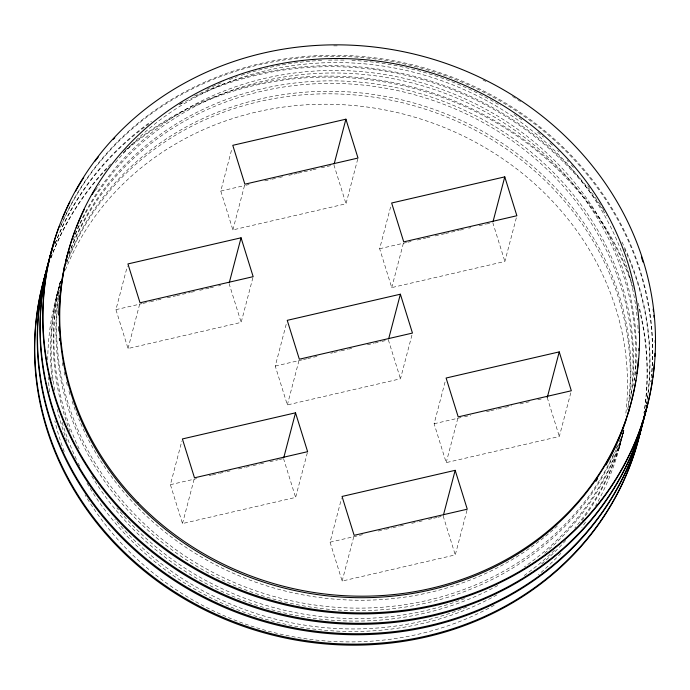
<?xml version="1.0" encoding="UTF-8"?>
<svg xmlns="http://www.w3.org/2000/svg" width="690" height="690" viewBox="0 0 690 690"><rect width="100%" height="100%" fill="white"/><g stroke="black" fill="none" stroke-linecap="round" stroke-linejoin="round"><path stroke-width="0.52" stroke-dasharray="3.45 2.59" d="M623.372 432.044L618.947 449.035L621.681 438.616M60.496 281.192L56.33 297.105L57.373 293.267M252.885 277.708L241.164 322.385L128.03 348.519L115.937 309.655L127.391 266.012M128.03 348.519L139.76 303.841M357.731 159.088L346.009 203.774L232.884 229.908L220.783 191.044L231.961 148.436M232.884 229.908L244.605 185.231M307.343 452.726L295.622 497.404L182.496 523.546L170.404 484.673L181.85 441.031M182.496 523.546L194.218 478.86M411.921 335.15L400.467 378.793L287.342 404.927L275.25 366.062L286.428 323.455M287.342 404.927L299.063 360.249M516.327 217.816L504.873 261.458L391.748 287.601L379.647 248.728L390.825 206.12M391.748 287.601L403.469 242.915M466.992 510.229L455.271 554.915L342.145 581.049L330.053 542.176L341.498 498.534M342.145 581.049L353.866 536.363M570.785 392.834L559.331 436.485L446.206 462.619L434.114 423.746L445.291 381.139M446.206 462.619L457.927 417.933M622.346 436.08L623.898 430.172M220.783 191.044L244.881 185.481M245.925 185.231L249.064 184.506M264.779 180.875L271.066 179.426M272.11 179.184L278.398 177.735M279.441 177.494L282.589 176.761M288.869 175.312L293.06 174.346M294.113 174.104L297.252 173.38M298.296 173.138L311.915 169.99M312.967 169.749L316.106 169.024M321.342 167.808L330.769 165.635M115.937 309.655L142.123 303.609M143.175 303.359L149.454 301.91M150.506 301.668L156.794 300.219M157.838 299.978L160.977 299.244M167.265 297.795L175.648 295.863M176.692 295.622L190.311 292.474M191.354 292.232L194.502 291.508M199.738 290.292L209.165 288.118M210.209 287.877L213.357 287.152M218.592 285.936L220.688 285.453M379.647 248.728L406.884 242.44M407.928 242.199L411.076 241.465M417.355 240.016L425.739 238.085M426.782 237.843L429.93 237.11M435.166 235.902L440.401 234.695M441.453 234.453L444.593 233.729M445.645 233.487L459.255 230.339M460.308 230.098L463.447 229.373M468.683 228.157L470.778 227.674M479.162 225.742L485.45 224.285M486.493 224.043L489.633 223.319M275.25 366.062L302.479 359.775M303.531 359.524L306.671 358.8M307.723 358.559L318.194 356.144M330.76 353.237L332.856 352.754M333.908 352.512L340.187 351.055M341.24 350.813L347.527 349.364M348.571 349.123L351.71 348.398M367.425 344.767L373.713 343.318M374.756 343.077L381.044 341.619M382.088 341.378L385.236 340.653M170.404 484.673L196.59 478.627M209.156 475.72L211.252 475.238M212.296 474.996L218.583 473.538M219.636 473.297L225.915 471.848M226.967 471.606L230.106 470.882M238.49 468.941L244.769 467.492M245.821 467.251L252.1 465.802M253.152 465.56L259.44 464.103M260.484 463.861L263.623 463.137M269.911 461.688L278.294 459.747M279.338 459.506L282.477 458.781M434.114 423.746L463.439 416.976M464.491 416.734L470.77 415.277M486.484 411.645L489.624 410.921M490.676 410.679L496.964 409.23M498.007 408.989L504.295 407.531M505.339 407.29L511.626 405.841M520.001 403.909L530.481 401.485M537.812 399.795L543.047 398.579M330.053 542.176L358.334 535.647M359.378 535.406L362.526 534.681M378.232 531.05L384.52 529.592M385.563 529.351L391.851 527.902M392.903 527.66L399.182 526.211M400.235 525.97L403.374 525.237M411.757 523.305L418.037 521.856M419.089 521.606L422.228 520.881M428.516 519.432L432.708 518.466M433.751 518.225L436.891 517.491M437.943 517.25L441.082 516.525M492.781 222.594L504.873 261.458M547.239 397.613L559.331 436.485M333.917 164.91L346.009 203.774M388.375 339.929L400.467 378.793M443.178 516.042L455.271 554.915M229.063 283.521L241.164 322.385M283.53 458.54L295.622 497.404M179.15 104.656A291.387 267.22 14.7 0 1 182.721 102.439M206.966 89.234A291.387 267.22 14.7 0 1 223.551 81.869M229.416 79.557A291.387 267.22 14.7 0 1 237.334 76.676M241.319 75.322A291.387 267.22 14.7 0 1 322.118 60.384M328.5 60.142A291.387 267.22 14.7 0 1 345.578 60.151M351.926 60.392A291.387 267.22 14.7 0 1 500.612 105.768M514.076 114.428A291.387 267.22 14.7 0 1 523.581 121.147M537.7 132.213A291.387 267.22 14.7 0 1 543.444 137.12M549.852 142.899A291.387 267.22 14.7 0 1 552.992 145.849M557.606 150.351A291.387 267.22 14.7 0 1 559.116 151.869M567.102 160.278A291.387 267.22 14.7 0 1 568.517 161.839M571.311 164.988A291.387 267.22 14.7 0 1 573.373 167.368M587.785 185.662A291.387 267.22 14.7 0 1 590.243 189.12M333.744 45.859A307.852 282.322 14.7 0 1 337.936 45.859M483.043 80.031A307.852 282.322 14.7 0 1 485.881 81.446M512.549 96.428A307.852 282.322 14.7 0 1 521.381 102.146M557.382 525.952A291.387 267.22 14.7 0 1 78.712 418.899M77.487 415.906A291.387 267.22 14.7 0 1 71.924 400.795M69.966 394.68A291.387 267.22 14.7 0 1 68.457 389.557M67.318 385.443A291.387 267.22 14.7 0 1 65.999 380.276M64.791 375.101A291.387 267.22 14.7 0 1 64.11 371.988M62.894 365.795A291.387 267.22 14.7 0 1 62.333 362.699M95.47 190.466A291.387 267.22 14.7 0 1 99.507 184.144M115.437 162.564A291.387 267.22 14.7 0 1 427.481 76.064A291.387 267.22 14.7 0 1 637.413 319.979M637.845 325.335A291.387 267.22 14.7 0 1 638.259 332.856M61.091 225.078A307.852 282.322 14.7 0 1 415.829 65.61A307.852 282.322 14.7 0 1 651.653 375.524M651.231 379.733A307.852 282.322 14.7 0 1 650.998 381.82M617.162 446.154A291.387 267.22 14.7 0 1 615.911 449.078M613.738 453.908A291.387 267.22 14.7 0 1 269.316 595.142A291.387 267.22 14.7 0 1 59.487 290.205M75.02 234.376A291.387 267.22 14.7 0 1 413.621 80.635A291.387 267.22 14.7 0 1 634.671 379.862M60.401 227.088A307.852 282.322 14.7 0 1 417.778 67.197A307.852 282.322 14.7 0 1 650.851 381.794M620.396 438.84A291.387 267.22 14.7 0 1 276.388 599.869A291.387 267.22 14.7 0 1 59.513 288.506M73.166 239.861A291.387 267.22 14.7 0 1 412.974 83.18A291.387 267.22 14.7 0 1 633.61 385.598M55.105 243.484A307.852 282.322 14.7 0 1 151.455 121.259M194.373 96.083A307.852 282.322 14.7 0 1 603.957 210.26M622 242.052A307.852 282.322 14.7 0 1 646.659 403.667M623.337 431.75A291.387 267.22 14.7 0 1 524.357 566.93M464.56 598.635A291.387 267.22 14.7 0 1 116.921 507.995M79.126 448.905A291.387 267.22 14.7 0 1 60.41 281.813M68.836 253.679A291.387 267.22 14.7 0 1 409.826 90.769A291.387 267.22 14.7 0 1 630.945 397.716M55.226 243.492A307.852 282.322 14.7 0 1 148.643 124.097M180.099 104.259A307.852 282.322 14.7 0 1 606.519 215.685M624.424 248.745A307.852 282.322 14.7 0 1 646.565 403.65M623.838 430.267A291.387 267.22 14.7 0 1 544.703 553.199M497.766 585.517A291.387 267.22 14.7 0 1 91.063 475.013M70.061 431.733A291.387 267.22 14.7 0 1 60.487 281.296M68.905 254.231A291.387 267.22 14.7 0 1 410.274 93.599A291.387 267.22 14.7 0 1 630.272 400.26M50.844 257.922A307.852 282.322 14.7 0 1 111.237 163.444M124.985 150.454A307.852 282.322 14.7 0 1 631.41 281.33M638.207 303.16A307.852 282.322 14.7 0 1 644.098 413.051M623.907 430.043A291.387 267.22 14.7 0 1 574.839 528.126M554.527 550.241A291.387 267.22 14.7 0 1 524.236 575.503M466.707 607.114A291.387 267.22 14.7 0 1 114.859 519.208M79.704 466.069A291.387 267.22 14.7 0 1 78.263 463.188M76.392 459.324A291.387 267.22 14.7 0 1 61.824 421.34M54.631 390.359A291.387 267.22 14.7 0 1 60.297 282.089M67.215 261.113A291.387 267.22 14.7 0 1 408.204 101.473A291.387 267.22 14.7 0 1 628.366 407.074M50.956 257.931A307.852 282.322 14.7 0 1 108.054 167.463M123.148 152.87A307.852 282.322 14.7 0 1 633.178 288.256M639.225 309.198A307.852 282.322 14.7 0 1 643.994 413.025M623.726 430.543A291.387 267.22 14.7 0 1 580.135 523.08M565.766 540.451A291.387 267.22 14.7 0 1 540.339 565.007M496.878 594.918A291.387 267.22 14.7 0 1 86.707 482.672M66.956 441.143A291.387 267.22 14.7 0 1 57.305 409.455M52.19 380.449A291.387 267.22 14.7 0 1 60.496 281.606M66.55 263.658A291.387 267.22 14.7 0 1 407.531 104.009A291.387 267.22 14.7 0 1 627.702 409.61M622.139 435.856A291.387 267.22 14.7 0 1 595.625 505.736M585.508 522.123A291.387 267.22 14.7 0 1 581.843 527.427M560.858 553.242A291.387 267.22 14.7 0 1 538.424 574.727M494.144 605.328A291.387 267.22 14.7 0 1 85.051 494.928M64.222 451.553A291.387 267.22 14.7 0 1 54.821 420.9M49.577 391.903A291.387 267.22 14.7 0 1 48.214 376.99M47.748 359.887A291.387 267.22 14.7 0 1 59.616 286.022M65.36 270.118A291.387 267.22 14.7 0 1 404.771 114.419A291.387 267.22 14.7 0 1 625.545 415.777"/><path stroke-width="1.03" d="M229.339 282.477L241.06 237.8L127.935 263.934L140.027 302.798L253.161 276.664L241.06 237.8M334.184 163.866L345.906 119.189L232.78 145.323L244.872 184.187L358.007 158.053L345.906 119.189M283.806 457.496L295.527 412.818L182.393 438.952L194.494 477.816L307.619 451.683L295.527 412.818M388.651 338.885L400.373 294.207L287.238 320.341L299.339 359.205L412.465 333.072L400.373 294.207M493.048 221.55L504.77 176.873L391.644 203.007L403.736 241.88L516.87 215.737L504.77 176.873M443.454 514.999L455.176 470.321L342.042 496.455L354.143 535.328L467.268 509.194L455.176 470.321M547.239 397.613L559.236 351.891L446.102 378.025L458.203 416.898L571.329 390.764L559.236 351.891M635.913 380.069A291.387 267.22 14.7 0 1 280.364 587.061A291.387 267.22 14.7 0 1 75.038 230.865M76.176 227.89A291.387 267.22 14.7 0 1 84.275 209.441M92.305 194.347A291.387 267.22 14.7 0 1 95.022 189.75M638.992 348.372A291.387 267.22 14.7 0 1 638.914 350.486M638.423 358.895A291.387 267.22 14.7 0 1 636.861 373.704M652.343 380.742A307.852 282.322 14.7 0 1 278.13 603.172A307.852 282.322 14.7 0 1 59.15 226.691M62.307 218.661A307.852 282.322 14.7 0 1 69.785 202.187M75.65 191.061A307.852 282.322 14.7 0 1 83.714 177.554M95.117 161.106A307.852 282.322 14.7 0 1 98.316 156.932M113.35 139.294A307.852 282.322 14.7 0 1 114.799 137.75M641.381 257.016A307.852 282.322 14.7 0 1 642.968 261.967M653.18 309.068A307.852 282.322 14.7 0 1 653.439 311.173M653.896 315.365A307.852 282.322 14.7 0 1 654.094 317.46M655.233 340.472A307.852 282.322 14.7 0 1 655.233 342.611M654.991 353.323A307.852 282.322 14.7 0 1 654.836 356.532M654.31 364.001A307.852 282.322 14.7 0 1 652.8 377.628M629.306 409.437A291.387 267.22 14.7 0 1 628.142 413.465M625.934 420.443A291.387 267.22 14.7 0 1 606.027 465.008M597.626 478.679A291.387 267.22 14.7 0 1 595.841 481.353M59.53 340.705A291.387 267.22 14.7 0 1 59.366 338.557M58.917 331.045A291.387 267.22 14.7 0 1 58.762 326.75M58.719 315.063A291.387 267.22 14.7 0 1 59.219 303.479M59.538 299.288A291.387 267.22 14.7 0 1 59.927 295.096M60.392 290.835A291.387 267.22 14.7 0 1 63.842 269.669M65.697 261.484A291.387 267.22 14.7 0 1 67.542 254.394M647.073 405.616A307.852 282.322 14.7 0 1 270.213 611.107A307.852 282.322 14.7 0 1 54.846 241.146M63.885 268.341A291.387 267.22 14.7 0 1 64.394 266.314M647.237 404.582A307.852 282.322 14.7 0 1 275.56 613.634A307.852 282.322 14.7 0 1 51.879 250.289M644.339 416.036A307.852 282.322 14.7 0 1 272.55 622.889A307.852 282.322 14.7 0 1 49.102 260.699M644.503 415.001A307.852 282.322 14.7 0 1 272.826 624.045A307.852 282.322 14.7 0 1 49.154 260.699M642.45 422.34A307.852 282.322 14.7 0 1 273.714 634.291A307.852 282.322 14.7 0 1 45.445 274.172M642.381 422.332A307.852 282.322 14.7 0 1 273.438 635.309A307.852 282.322 14.7 0 1 45.48 274.172M125.589 513.938A307.852 282.322 14.7 0 0 642.269 422.936A307.852 282.322 14.7 0 0 279.829 49.74A307.852 282.322 14.7 0 0 125.589 513.938M137.948 502.518A291.387 267.22 14.7 0 0 627.003 416.381A291.387 267.22 14.7 0 0 283.944 63.144A291.387 267.22 14.7 0 0 137.948 502.518"/></g></svg>
